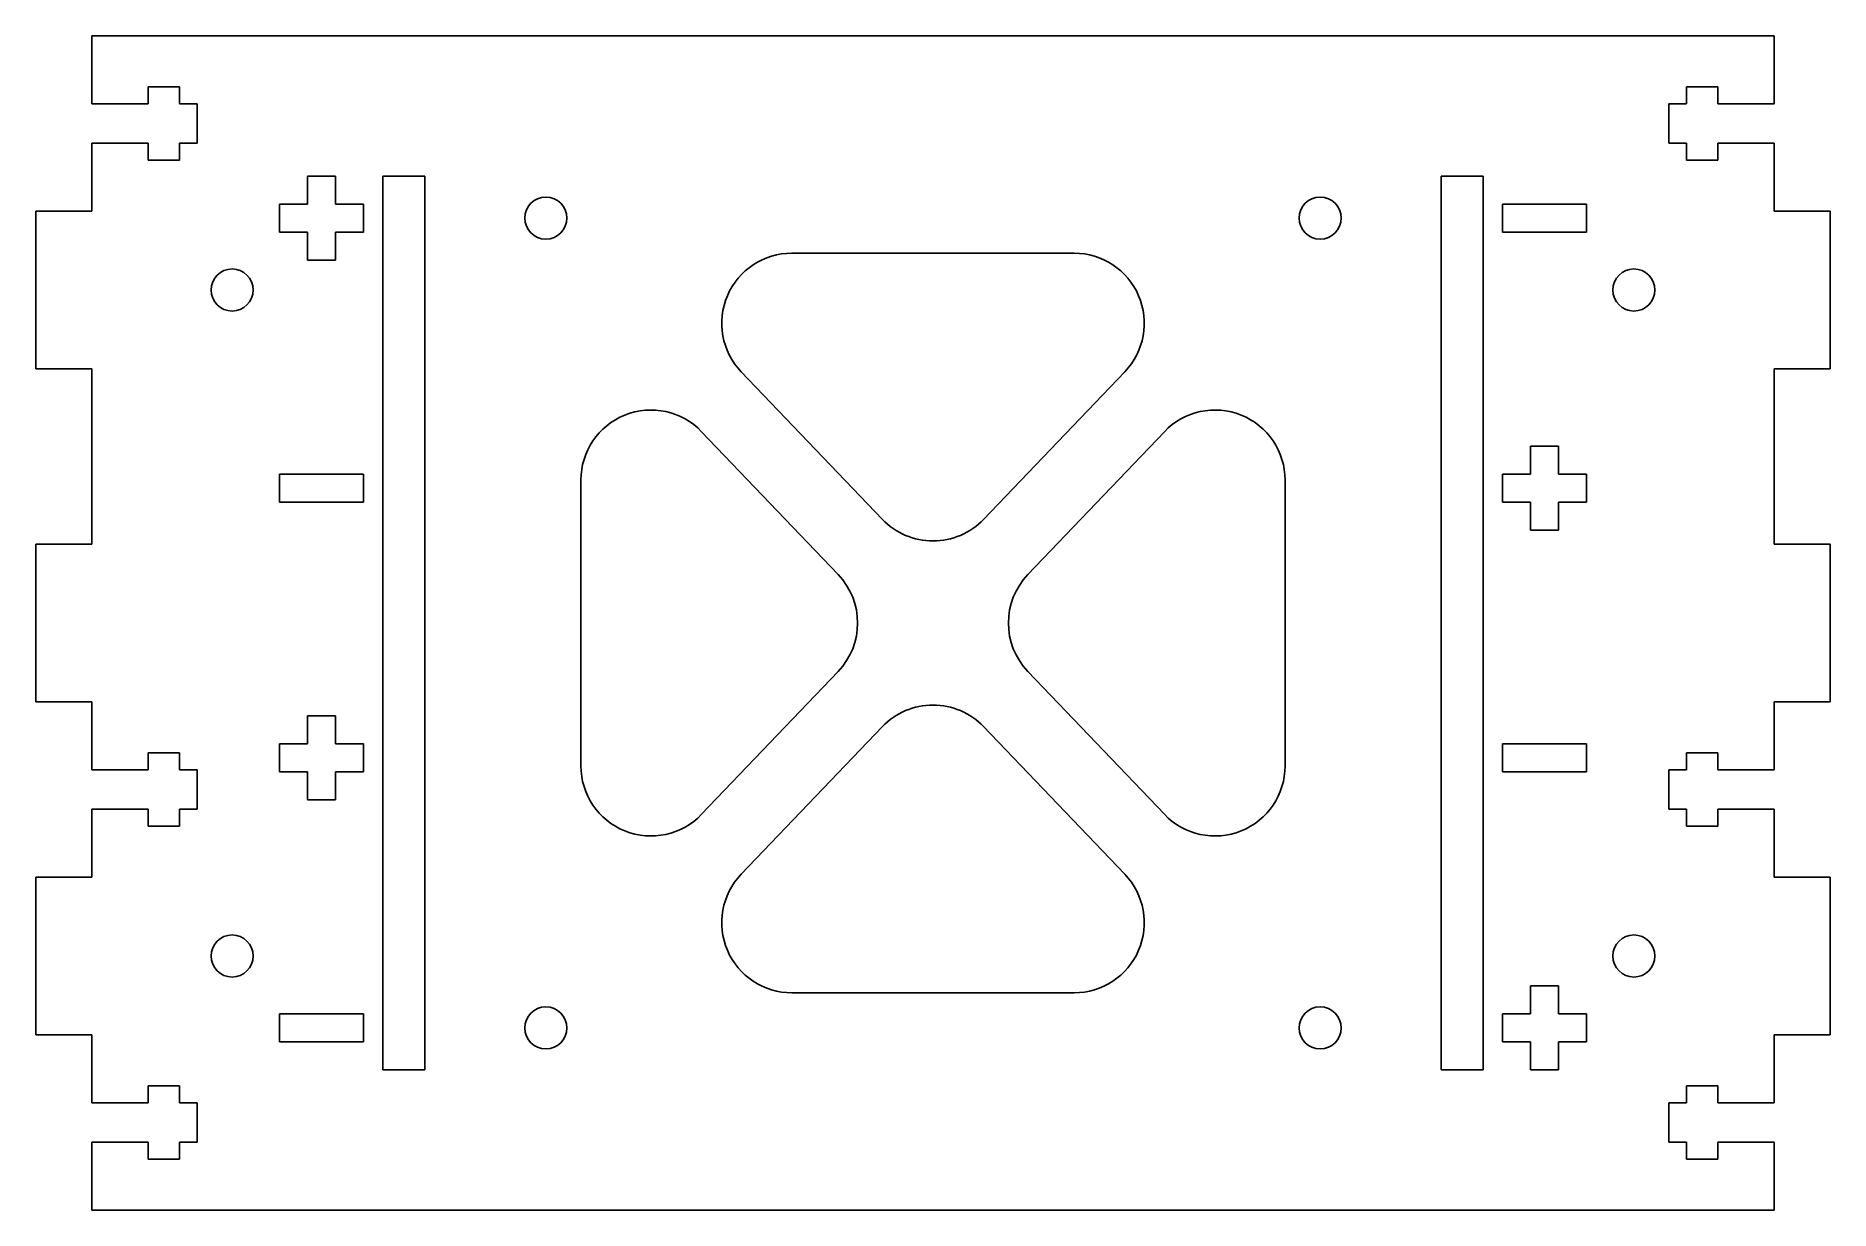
# Model space of a CAD drawing. Header units: millimetres. Extents: x -64 to 64, y -42 to 42.
import ezdxf

# ---------------------------------------------------------------- set-up
doc = ezdxf.new("R2010")
doc.units = ezdxf.units.MM

msp = doc.modelspace()

# ---------------------------------------------------------------- linework, layer by layer
at = {"color": 7, "linetype": 'Continuous', "lineweight": 25}
for p, q in [((-60, 41.88), (60, 41.88)), ((-60, 37.02), (-60, 41.88)), ((60, 37.02), (60, 41.88)), ((-56, 37.02), (-56, 38.25)), ((-56, 38.25), (-53.75, 38.25)), ((-53.75, 37.02), (-53.75, 38.25)), ((53.75, 37.02), (53.75, 38.25)), ((56, 38.25), (53.75, 38.25)), ((56, 37.02), (56, 38.25)), ((-60, 37.02), (-56, 37.02)), ((-53.75, 37.02), (-52.5, 37.02)), ((-52.5, 37.02), (-52.5, 34.23)), ((52.5, 37.02), (52.5, 34.23)), ((53.75, 37.02), (52.5, 37.02)), ((60, 37.02), (56, 37.02)), ((-60, 34.23), (-56, 34.23)), ((-60, 29.38), (-60, 34.23)), ((-56, 33), (-56, 34.23)), ((-53.75, 34.23), (-52.5, 34.23)), ((-53.75, 33), (-53.75, 34.23)), ((53.75, 34.23), (52.5, 34.23)), ((53.75, 33), (53.75, 34.23)), ((60, 34.23), (56, 34.23)), ((56, 33), (56, 34.23)), ((60, 29.38), (60, 34.23)), ((-56, 33), (-53.75, 33)), ((56, 33), (53.75, 33)), ((-44.62, 29.88), (-44.62, 31.88)), ((-44.62, 31.88), (-42.62, 31.88)), ((-42.62, 29.88), (-42.62, 31.88)), ((-39.25, -31.88), (-39.25, 31.88)), ((-39.25, 31.88), (-36.25, 31.88)), ((-36.25, -31.88), (-36.25, 31.88)), ((36.25, -31.88), (36.25, 31.88)), ((39.25, 31.88), (36.25, 31.88)), ((39.25, -31.88), (39.25, 31.88)), ((-46.62, 27.88), (-46.62, 29.88)), ((-46.62, 29.88), (-44.62, 29.88)), ((-42.62, 29.88), (-40.62, 29.88)), ((-40.62, 27.88), (-40.62, 29.88)), ((40.62, 27.88), (40.62, 29.88)), ((46.62, 29.88), (40.62, 29.88)), ((46.62, 27.88), (46.62, 29.88)), ((-60, 29.38), (-64, 29.38)), ((-64, 29.38), (-64, 18.12)), ((60, 29.38), (64, 29.38)), ((64, 29.38), (64, 18.12)), ((-46.62, 27.88), (-44.62, 27.88)), ((-44.62, 25.88), (-44.62, 27.88)), ((-42.62, 27.88), (-40.62, 27.88)), ((-42.62, 25.88), (-42.62, 27.88)), ((46.62, 27.88), (40.62, 27.88)), ((-44.62, 25.88), (-42.62, 25.88)), ((-10.07, 26.38), (10.07, 26.38)), ((-60, 18.12), (-64, 18.12)), ((-60, 5.62), (-60, 18.12)), ((60, 5.62), (60, 18.12)), ((60, 18.12), (64, 18.12)), ((-13.68, 17.92), (-3.61, 7.39)), ((3.61, 7.39), (13.68, 17.92)), ((-16.51, 13.64), (-6.77, 3.46)), ((16.51, 13.64), (6.77, 3.46)), ((42.62, 10.62), (42.62, 12.62)), ((44.62, 12.62), (42.62, 12.62)), ((44.62, 10.62), (44.62, 12.62)), ((-46.62, 8.62), (-46.62, 10.62)), ((-46.62, 10.62), (-40.62, 10.62)), ((-40.62, 8.62), (-40.62, 10.62)), ((40.62, 8.62), (40.62, 10.62)), ((42.62, 10.62), (40.62, 10.62)), ((46.62, 10.62), (44.62, 10.62)), ((46.62, 8.62), (46.62, 10.62)), ((-25.12, -10.19), (-25.12, 10.19)), ((25.12, -10.19), (25.12, 10.19)), ((-46.62, 8.62), (-40.62, 8.62)), ((42.62, 8.62), (40.62, 8.62)), ((42.62, 6.62), (42.62, 8.62)), ((46.62, 8.62), (44.62, 8.62)), ((44.62, 6.62), (44.62, 8.62)), ((44.62, 6.62), (42.62, 6.62)), ((-60, 5.62), (-64, 5.62)), ((-64, 5.62), (-64, -5.62)), ((60, 5.62), (64, 5.62)), ((64, 5.62), (64, -5.62)), ((-16.51, -13.64), (-6.77, -3.46)), ((16.51, -13.64), (6.77, -3.46)), ((-60, -5.62), (-64, -5.62)), ((-60, -10.47), (-60, -5.62)), ((60, -10.47), (60, -5.62)), ((60, -5.62), (64, -5.62)), ((-44.62, -8.62), (-44.62, -6.62)), ((-44.62, -6.62), (-42.62, -6.62)), ((-42.62, -8.62), (-42.62, -6.62)), ((-13.68, -17.92), (-3.61, -7.39)), ((3.61, -7.39), (13.68, -17.92)), ((-46.62, -10.62), (-46.62, -8.62)), ((-46.62, -8.62), (-44.62, -8.62)), ((-42.62, -8.62), (-40.62, -8.62)), ((-40.62, -10.62), (-40.62, -8.62)), ((40.62, -10.62), (40.62, -8.62)), ((46.62, -8.62), (40.62, -8.62)), ((46.62, -10.62), (46.62, -8.62)), ((-56, -10.47), (-56, -9.25)), ((-56, -9.25), (-53.75, -9.25)), ((-53.75, -10.47), (-53.75, -9.25)), ((53.75, -10.47), (53.75, -9.25)), ((56, -9.25), (53.75, -9.25)), ((56, -10.47), (56, -9.25)), ((-60, -10.47), (-56, -10.47)), ((-53.75, -10.47), (-52.5, -10.47)), ((-52.5, -13.28), (-52.5, -10.47)), ((-46.62, -10.62), (-44.62, -10.62)), ((-44.62, -12.62), (-44.62, -10.62)), ((-42.62, -10.62), (-40.62, -10.62)), ((-42.62, -12.62), (-42.62, -10.62)), ((46.62, -10.62), (40.62, -10.62)), ((52.5, -13.28), (52.5, -10.47)), ((53.75, -10.47), (52.5, -10.47)), ((60, -10.47), (56, -10.47)), ((-44.62, -12.62), (-42.62, -12.62)), ((-60, -13.28), (-56, -13.28)), ((-60, -18.12), (-60, -13.28)), ((-56, -14.5), (-56, -13.28)), ((-53.75, -13.28), (-52.5, -13.28)), ((-53.75, -14.5), (-53.75, -13.28)), ((53.75, -13.28), (52.5, -13.28)), ((53.75, -14.5), (53.75, -13.28)), ((60, -13.28), (56, -13.28)), ((56, -14.5), (56, -13.28)), ((60, -18.12), (60, -13.28)), ((-56, -14.5), (-53.75, -14.5)), ((56, -14.5), (53.75, -14.5)), ((-60, -18.12), (-64, -18.12)), ((-64, -18.12), (-64, -29.38)), ((60, -18.12), (64, -18.12)), ((64, -18.12), (64, -29.38)), ((-10.07, -26.38), (10.07, -26.38)), ((42.62, -27.88), (42.62, -25.88)), ((44.62, -25.88), (42.62, -25.88)), ((44.62, -27.88), (44.62, -25.88)), ((-46.62, -29.88), (-46.62, -27.88)), ((-46.62, -27.88), (-40.62, -27.88)), ((-40.62, -29.88), (-40.62, -27.88)), ((42.62, -27.88), (40.62, -27.88)), ((40.62, -29.88), (40.62, -27.88)), ((46.62, -27.88), (44.62, -27.88)), ((46.62, -29.88), (46.62, -27.88)), ((-60, -29.38), (-64, -29.38)), ((-60, -34.23), (-60, -29.38)), ((60, -34.23), (60, -29.38)), ((60, -29.38), (64, -29.38)), ((-46.62, -29.88), (-40.62, -29.88)), ((42.62, -29.88), (40.62, -29.88)), ((42.62, -31.88), (42.62, -29.88)), ((46.62, -29.88), (44.62, -29.88)), ((44.62, -31.88), (44.62, -29.88)), ((-39.25, -31.88), (-36.25, -31.88)), ((39.25, -31.88), (36.25, -31.88)), ((44.62, -31.88), (42.62, -31.88)), ((-56, -33), (-56, -34.23)), ((-56, -33), (-53.75, -33)), ((-53.75, -33), (-53.75, -34.23)), ((53.75, -33), (53.75, -34.23)), ((56, -33), (53.75, -33)), ((56, -33), (56, -34.23)), ((-60, -34.23), (-56, -34.23)), ((-53.75, -34.23), (-52.5, -34.23)), ((-52.5, -37.02), (-52.5, -34.23)), ((52.5, -37.02), (52.5, -34.23)), ((53.75, -34.23), (52.5, -34.23)), ((60, -34.23), (56, -34.23)), ((-60, -37.02), (-56, -37.02)), ((-60, -41.88), (-60, -37.02)), ((-56, -37.02), (-56, -38.25)), ((-53.75, -37.02), (-52.5, -37.02)), ((-53.75, -37.02), (-53.75, -38.25)), ((53.75, -37.02), (52.5, -37.02)), ((53.75, -37.02), (53.75, -38.25)), ((60, -37.02), (56, -37.02)), ((56, -37.02), (56, -38.25)), ((60, -41.88), (60, -37.02)), ((-56, -38.25), (-53.75, -38.25)), ((56, -38.25), (53.75, -38.25)), ((-60, -41.88), (60, -41.88))]:
    msp.add_line(p, q, dxfattribs=at)
for centre in [(-27.62, 28.88), (27.62, 28.88), (-50, 23.75), (50, 23.75), (-50, -23.75), (50, -23.75), (-27.62, -28.88), (27.62, -28.88)]:
    msp.add_circle(centre, 1.5, dxfattribs=at)
for centre, start, end in [((-10.07, 21.38), 90, 223.7326), ((10.07, 21.38), 316.2674, 90), ((-20.12, 10.19), 43.7326, 180), ((20.12, 10.19), 0, 136.2674), ((0, 10.85), 223.7326, 316.2674), ((-10.38, 0), 316.2674, 43.7326), ((10.38, 0), 136.2674, 223.7326), ((0, -10.85), 43.7326, 136.2674), ((-20.12, -10.19), 180, 316.2674), ((20.12, -10.19), 223.7326, 0), ((-10.07, -21.38), 136.2674, 270), ((10.07, -21.38), 270, 43.7326)]:
    msp.add_arc(centre, 5, start, end, dxfattribs=at)

doc.saveas('drawing.dxf')
